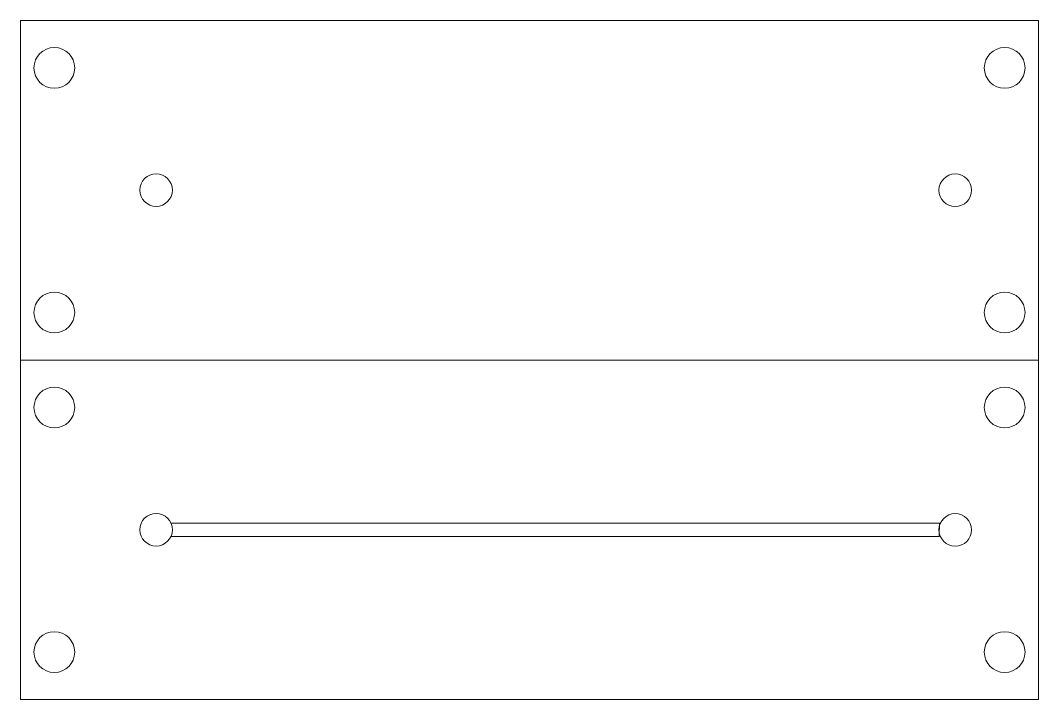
# Model space of a CAD drawing. Header units: millimetres. Extents: x 0 to 75, y -6.8 to 43.2.
import ezdxf

# ---------------------------------------------------------------- set-up
doc = ezdxf.new("R2010")
doc.units = ezdxf.units.MM

msp = doc.modelspace()

# ---------------------------------------------------------------- linework, layer by layer
at = {"color": 1, "linetype": 'Continuous', "lineweight": 0}
for p, q in [((0, 18.25), (2.5, 18.25)), ((1, 18.25), (1, 18.25)), ((2.5, 18.25), (2.5, 18.25)), ((67.69, 6.25), (11.093, 6.25)), ((67.686, 5.25), (67.69, 6.25)), ((67.686, 5.25), (11.089, 5.25))]:
    msp.add_line(p, q, dxfattribs=at)
msp.add_lwpolyline([(75, 18.25), (75, 43.25), (0, 43.25), (0, 18.25)], dxfattribs=at)
msp.add_lwpolyline([(0, -6.75), (75, -6.75), (75, 18.25), (0, 18.25)], close=True, dxfattribs=at)
for centre, radius in [((2.5, 39.75), 1.5), ((72.5, 39.75), 1.5), ((10, 30.755), 1.2), ((68.86, 30.746), 1.2), ((2.5, 21.75), 1.5), ((72.5, 21.75), 1.5), ((2.5, 14.75), 1.5), ((72.5, 14.75), 1.5), ((10, 5.755), 1.2), ((68.86, 5.746), 1.2), ((2.5, -3.25), 1.5), ((72.5, -3.25), 1.5)]:
    msp.add_circle(centre, radius, dxfattribs=at)

doc.saveas('drawing.dxf')
